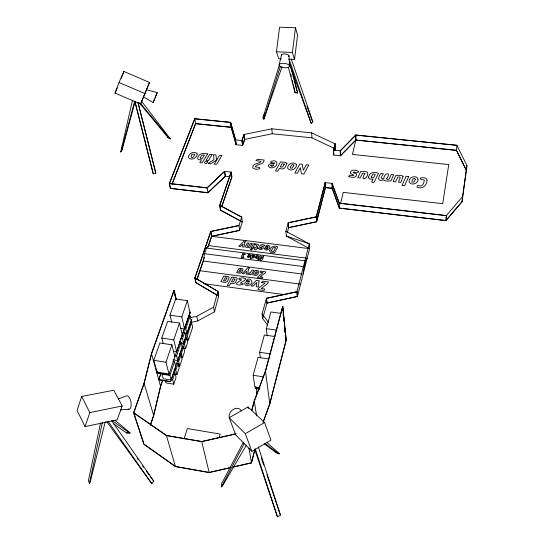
<?xml version="1.0" encoding="UTF-8"?>
<svg xmlns="http://www.w3.org/2000/svg" width="544" height="544" viewBox="0 0 544 544"><rect width="100%" height="100%" fill="white"/><g stroke="black" fill="none" stroke-linecap="round" stroke-linejoin="round"><path stroke-width="0.82" d="M246.364 445.182L222.469 486.003L221.428 486.894L221.585 483.786L243.392 442.211M332.255 186.68L332.309 188.326L339.476 208.073L445.91 220.517L446.359 215.56L462.597 196.547L466.902 165.478L456.885 145.357L355.81 135.116L340.367 150.824L340.49 155.788L333.676 155.06L333.52 150.11L335.124 143.888L311.678 132.879L271.816 128.833L244.1 134.477L242.032 140.515L242.644 145.425L236.137 144.731L231.173 127.344L230.513 122.434L235.491 139.828L236.137 144.731M339.361 208.168L339.347 203.164L331.983 183.376L332.16 188.306L339.361 208.168L445.992 220.633L446.44 215.682L339.225 203.259L331.983 183.376L325.115 182.614L316.275 216.811L316.54 221.694L288.667 227.582L288.259 222.714L316.275 216.811M445.992 220.633L462.033 201.783L466.364 170.496L456.409 150.382L456.994 145.268L355.742 135.014L340.218 150.81L340.34 155.768L355.79 139.992L355.742 135.014M462.597 196.547L462.067 201.532L445.91 220.517M466.902 165.478L466.555 170.571L456.518 150.294L355.79 139.992M288.755 59.194L294.556 59.439L292.434 52.469L295.48 27.771L279.596 27.2L276.454 51.816L278.807 58.779L281.296 58.881M294.556 59.439L297.548 35.061L295.48 27.771M303.042 274.162L304.184 266.676L305.687 260.848L307.136 258.257L208.556 245.616L206.475 248.064L204.551 253.708L203.313 261.025L301.369 273.938M100.545 422.899L88.393 480.658L89.454 483.317L90.222 481.95L105.278 421.614M89.454 483.317L102.401 422.3M135.102 101.313L122.244 149.294L120.727 151.939L132.444 100.361M120.727 151.939L121.625 150.178L122.74 145.262M153.748 414.739L160.46 386.471L162.629 380.113M150.491 425.102L153.714 415.568L160.623 386.492L162.806 380.072M340.476 203.946L343.257 192.379L442.714 203.667L448.752 164.567L352.403 154.414L355.851 140.094L355.81 135.116M279.154 64.627L281.527 54.903M143.779 443.374L133.804 412.774L144.126 383.52L151.552 353.858L173.951 290.829L174.325 290.754L176.378 299.696M287.368 232.24L288.633 227.698L316.662 221.782L316.404 216.893L325.258 182.634L325.462 187.551M269.661 403.968L286.008 340.408L285.852 338.851M285.872 231.227L286.314 236.028L309.298 243.828L296.908 291.754L297.446 296.534L309.597 248.669L309.298 243.828L285.872 231.227L288.259 222.714M316.54 221.694L325.319 187.544L325.115 182.614M334.873 150.402L335.274 148.852M263.235 422.137L269.824 404.002L286.198 340.299L282.785 306.503L282.302 306.381L282.71 310.461M316.662 221.782L325.462 187.558L325.258 182.634M254.701 449.97L251.376 462.794L233.172 466.942M232.784 467.194L251.518 462.924L255.061 449.256M335.016 150.368L335.424 148.804L335.274 143.84L333.635 150.124L333.792 155.074M257.203 391.932L256.353 395.291L257.217 392.02M259.502 389.048L255.326 388.409L255.748 386.675M121.346 151.062L134.613 101.476M190.516 322.51L197.73 320.946L214.472 311.889L218.668 296.154L217.838 291.428L194.847 277.909L210.766 231.418L238.986 225.488L239.625 230.445L211.718 236.32L208.264 246.459M251.743 410.795L254.327 401.18L265.506 371.355L282.785 306.503L282.302 306.381M214.472 311.889L213.602 307.197L217.838 291.428M251.729 410.169L254.157 401.146L265.336 371.321L282.601 306.564L283.023 310.733M267.199 335.92L266.302 328.664L270.885 311.97L280.609 313.337M259.91 387.824L254.905 387.042L253.144 375.258L258.067 357.36L268.94 358.999M260.379 357.85L259.617 352.281L264.364 334.982L275.067 336.546M267.716 325.237L262.677 318.566L267.029 302.988L266.465 298.255L296.929 291.672L297.296 296.514M262.677 318.566L262.079 313.874L266.465 298.255M219.232 437.342L220.164 434.078L187.32 428.543L184.062 439.028M281.976 66.973L263.813 119.252L262.99 117.674L279.262 65.464M263.813 119.252L280.405 66.218M146.288 90.175L146.472 89.746L157.25 92.623L153.143 102.558L143.507 96.914L146.057 90.719M239.625 230.445L242.352 221.884L220.619 210.154L219.851 205.306L231.214 172.115L224.502 171.367L207.074 187.836L169.49 183.484L194.834 118.816L230.656 122.448M219.851 205.306L241.692 217.036L238.945 225.61L210.882 231.506L195.017 277.855L195.969 282.594L217.294 295.181M153.143 102.558L154.571 98.981M81.682 396.44L77.098 410.502L85.082 426.632L117.164 419.839L122.196 405.994L113.818 390.232L81.682 396.44L89.814 412.597L85.082 426.632M165.349 380.671L165.954 382.922L173.794 384.173L176.072 377.298L174.923 372.776L173.352 372.531M174.597 374.333L176.936 374.7L179.18 367.921L178.058 363.372L176.501 363.134M178.242 365.833L179.792 366.071L182.009 359.38L180.907 354.81L179.357 354.572M183.233 348.391L185.531 348.738L187.687 342.217L186.64 337.606L185.11 337.382M186.864 339.884L188.387 340.109L192.63 327.298L191.624 322.653L190.108 322.429M171.122 380.004L169.925 375.421L161.956 374.17L163.2 378.746L171.122 380.004L175.732 366.214L174.576 361.597L172.999 361.352M173.04 359.829L177.732 360.55L182.206 347.147L181.104 342.482L179.547 342.251M180.52 342.876L183.607 343.339L185.803 336.777L184.729 332.085L183.185 331.86M184.579 333.254L186.884 333.594L191.182 320.729L190.155 315.996L188.625 315.778M173.794 384.173L172.632 379.671L174.923 372.776M176.936 374.7L175.794 370.172L178.058 363.372M179.792 366.071L178.677 361.522L180.907 354.81M183.566 346.834L184.64 351.424L182.451 358.034L181.356 353.464L183.566 346.834L182.022 346.603M185.531 348.738L184.464 344.148L186.64 337.606M191.624 322.653L187.347 335.492L188.387 340.109M169.925 375.421L174.576 361.597M177.732 360.55L176.589 355.919L181.104 342.482M183.607 343.339L182.519 338.667L184.729 332.085M186.884 333.594L185.824 328.896L190.155 315.996M150.314 425.116L153.551 415.548M157.359 371.164L156.828 372.851L168.824 374.741L179.602 342.761M173.522 351.302L176.671 351.778L182.308 335.056L179.52 323.034L167.674 321.307L161.779 338.069L163.214 343.631M180.39 328.331L184.545 328.943L189.992 312.78L187.367 300.628L175.698 298.989L170 315.18L171.748 322.415M197.05 279.432L203.762 259.692M221.694 206.999L231.9 177.004L231.214 172.115M242.644 145.425L244.698 139.386L244.1 134.477M160.97 373.354L158.739 379.739L170.612 381.67L191.828 319.178M264.574 114.002L262.99 117.674M184.545 328.943L181.805 316.887L187.367 300.628M196.887 279.466L204.367 257.475M207.76 247.513L211.602 236.232L210.766 231.418M221.802 206.251L231.764 176.984L231.078 172.101L219.694 205.36L220.456 210.208L242.311 222L241.692 217.036M165.94 362.209L171.897 344.808L159.875 342.992L153.775 360.325L157.039 372.089L169.021 373.973L165.94 362.209L153.775 360.325M176.671 351.778L173.76 339.864L179.52 323.034M160.942 373.259L158.719 379.644L170.612 381.67M179.853 341.884L190.264 311.998L179.874 341.979M230.343 467.752L209.168 472.58L175.44 466.609L143.847 444.244L133.593 412.842L143.963 383.5L151.388 353.838L173.822 290.727L174.325 290.754M263.072 422.103L269.375 404.756M143.337 97.362L140.583 103.999L115.029 93.112L119.014 82.484L123.896 71.454L149.484 82.45L146.472 89.746M121.326 78.309L123.896 71.454M172.169 183.668L195.568 123.604L231.282 127.255L236.28 144.752L235.634 139.842L230.629 122.352L194.738 118.714L169.313 183.566L170.32 188.408L207.944 192.807L225.372 176.263L224.652 171.38L207.121 187.952L169.313 183.566M172.026 184.382L195.663 123.706L194.738 118.714M140.583 103.999L149.484 82.45M155.101 97.702L157.25 92.623M115.029 93.112L117.3 87.978M221.428 486.894L244.372 443.353M121.625 150.178L122.244 149.294M106.828 421.736L151.851 483.732L153.775 481.1L111.588 420.648M340.49 155.788L355.851 140.094L456.409 150.382M230.166 176.807L225.223 176.249L207.89 192.698L170.496 188.326L169.49 183.484M289.136 63.206L311.168 123.284L312.861 121.917L291.285 58.997M251.872 451.343L270.966 440.178L264.602 422.538L248.01 406.973L229.18 417.67L235.708 434.935L251.872 451.343L245.283 433.684L229.18 417.67M245.283 433.684L264.602 422.538M254.667 449.167L277.426 516.8L280.452 515.134L258.4 447.039M190.312 317.682L196.758 316.282L213.602 307.197M118.422 398.915L126.296 395.937A6.882 3.012 80 0 1 131.063 402.546A6.882 3.012 80 0 1 128.105 409.047M113.553 423.81L126.521 432.908L130.138 432.868L115.124 420.383M126.521 432.908L130.138 432.868M134.769 101.15L153.252 173.815L155.781 173.121L137.992 102.224M209.175 472.416L229.86 467.697M236.164 433.718L201.756 441.483L166.573 435.479L133.804 412.774M133.593 412.842L166.478 435.628L201.749 441.653L235.457 434.044M297.058 291.774L266.424 298.391L266.988 303.124L297.446 296.534M267.029 302.988L297.316 296.432M316.404 216.893L288.225 222.836L288.633 227.698M211.602 236.232L239.659 230.323M244.698 139.386L272.279 133.763L311.943 137.829L334.519 148.492M89.814 412.597L122.196 405.994M264.377 443.904L275.93 452.54L279.562 453.784L266.961 442.544M275.93 452.54L279.562 453.784M120.564 409.843L128.928 409.306M276.454 51.816L292.434 52.469M294.97 92.358L297.384 92.602L297.643 93.038L295.229 92.793L294.97 92.358L288.368 67.3M195.663 123.706L231.173 127.344M235.491 139.828L242.032 140.515M333.52 150.11L340.367 150.824M325.462 187.558L332.16 188.306M325.285 187.537L332.309 188.326M339.347 203.164L446.359 215.56M307.924 248.458L211.718 236.32L210.882 231.506M206.475 248.064L305.687 260.848M204.551 253.708L304.184 266.676M199.866 270.715L300.478 284.152M203.51 283.621L283.914 294.603M266.302 328.664L276.957 330.208M170 315.18L181.805 316.887M184.273 328.664L185.824 328.896M180.968 338.429L182.519 338.667M259.617 352.281L270.45 353.899M161.779 338.069L173.76 339.864M182.927 343.917L184.464 344.148M285.716 340.224L286.198 340.299L282.676 306.435M179.812 353.226L181.356 353.464M175.018 355.674L176.589 355.919M259.488 388.96L255.326 388.409M177.12 361.277L178.677 361.522M253.144 375.258L263.466 376.856M174.23 369.927L175.794 370.172M156.801 372.762L168.824 374.741M171.054 379.42L172.632 379.671M208.352 472.274L175.528 466.46L144.044 444.176M119.014 82.484L144.874 93.548M219.694 205.36L241.652 217.158M286.314 236.028L308.87 248.275M139.257 102.768L167.763 137.217L170.326 138.897L141.195 100.79M167.763 137.217L170.326 138.897M195.017 277.855L217.879 291.298L218.715 296.018M217.24 295.304L195.799 282.649L194.847 277.909M173.992 290.829L175.991 299.717M285.607 335.621L285.246 335.566M112.329 420.716L129.642 433.01M264.744 443.258L278.868 453.866M153.775 481.1L150.042 476.252M140.44 103.292L169.429 138.373M167.64 136.408L168.66 137.741M262.079 313.874L268.668 322.558M137.17 458.34L138.162 459.714M142.616 465.916L143.609 467.296M146.581 471.424L149.056 474.871M108.018 421.226L151.851 483.732M312.113 120.482L312.861 121.917M280.452 515.134L266.907 474.756M248.01 406.973L248.581 408.544M306.959 106.223L311.828 119.694M289.224 59.548L311.168 123.284M261.31 457.912L263.711 465.134M255.211 448.718L277.426 516.8M144.126 383.52L153.714 415.568M166.478 435.628L175.44 466.609M151.552 353.858L160.623 386.492M155.781 173.121L138.02 102.911M290.061 64.308L297.384 92.602M134.926 101.204L153.252 173.815M171.897 344.808L174.855 356.687M290.666 73.977L291.258 76.432M292.25 80.526L292.849 82.98M293.243 84.612L295.229 92.793M201.749 441.653L209.168 472.58M292.182 70.128L297.643 93.038M173.964 290.7L175.889 299.098M196.758 316.282L197.73 320.946M248.975 448.1L251.518 462.924M207.074 187.836L207.944 192.807M254.327 401.18L256.591 415.949M224.502 171.367L225.223 176.249M256.149 387.824L256.822 392.408M230.629 122.352L231.309 127.357M265.506 371.355L269.824 404.002M283.186 312.399L283.526 315.731M283.689 317.404L284.111 321.572M284.281 323.238L284.614 326.57M284.784 328.243L285.199 332.411M285.369 334.077L285.695 337.3M283.118 314.493L283.288 316.18M284.764 330.766L284.92 332.336M285.321 336.342L285.484 337.892M271.816 128.833L272.279 133.763M289 55.808L289.551 65.892M311.678 132.879L311.943 137.829M332.139 183.396L332.2 185.042M335.124 143.888L335.247 148.022M281.486 55.318A3.794 1.591 7 0 1 285.906 54.053A3.794 1.591 7 0 1 288.646 56.59M229.636 418.601A7.16 5.726 -48.1 0 1 233.138 409.455A7.16 5.726 -48.1 0 1 241.495 411.108M261.603 282.35L265.112 283.07L258.563 288.15L257.883 289.619L264.064 290.455L264.772 289.061L261.249 288.51L267.791 283.431L268.457 281.976L262.541 281.112L261.603 282.35M260.379 272.122L263.078 272.666L258.046 276.542L257.523 277.658L262.269 278.297L262.813 277.229L260.107 276.821L265.139 272.938L265.656 271.83L261.106 271.17L260.379 272.122M403.077 176.691L400.812 182.424L398.385 182.158L400.296 177.63L399.486 176.936L397.868 177.058L395.583 181.852L393.4 181.682L393.142 181.39L395.991 175.216C398.344 175.63 400.166 174.835 402.744 176.072L403.077 176.691M257.849 247.853L257.366 248.771L256.571 248.724C256.761 250.478 253.076 250.05 254.993 248.52C252.43 249.206 254.075 246.255 255.544 247.506C259.311 245.371 251.552 243.216 258.223 244.426L258.366 245.33L257.122 247.704L257.849 247.853M257.999 259.821L258.944 260.032L260.304 257.57C260.182 267.424 267.016 249.166 261.474 258.692C261.875 253.246 258.597 256.816 257.999 259.821M256.102 160.596L261.052 161.391C259.012 164.302 252.668 162.602 252.688 167.416C255.272 171.612 265.744 167.246 255.551 166.988L255.36 166.709C256.897 163.424 264.364 165.097 264.078 160.024L257.237 159.283L256.102 160.596M248.098 255.014C252.817 255.082 243.916 256.278 248.676 257.475C252.069 257.543 250.417 252.43 248.098 255.014M253.477 270.218C253.796 271.327 250.281 276.767 250.022 273.979C247.418 275.903 248.241 272.347 250.444 272.775L251.981 270.021L253.477 270.218M254.973 243.868L252.749 248.057L251.172 247.982L253.402 243.794L254.973 243.868M348.854 176.331C350.764 177.752 356.959 178.269 356.66 174.386C356.34 172.829 352.777 173.563 353.342 172.074C366.962 173.992 350.18 165.906 350.404 173.298L353.94 175.297L352.478 175.644L349.561 175.114L348.854 176.331M386.539 178.704L386.92 179.309L388.96 179.282L391.258 174.508L393.659 174.774L390.83 181.132C388.586 180.554 385.927 181.873 383.84 179.942L380.732 180.431L379.583 180.166L378.563 179.078C378.889 176.691 380.229 171.516 383.336 173.842C381.84 175.583 379.773 180.098 383.84 178.636C384.01 172.543 392 171.578 386.539 178.704M246.344 280.439L249.329 280.854L249.737 281.799C242.508 279.446 243.644 288.653 249.988 284.811C255.088 282.044 248.798 276.257 246.344 280.439M252.008 243.488L249.662 247.792L245.698 247.078L245.616 246.174L247.418 242.91L248.873 243.093L247.336 246.058L247.772 246.514L248.771 246.446L250.553 243.304L252.008 243.488M252.219 248.928C251.192 252.09 248.785 247.697 252.219 248.928M253.069 254.973L254.857 255.632L253.926 257.584L253.096 258.006A1.802 1.38 -7.4 0 1 251.736 257.72C249.288 262.099 250.315 253.953 253.069 254.973M243.814 257.094C241.658 259.461 239.571 257.176 242.978 254.402C239.598 252.987 248.635 254.368 243.991 254.538L242.597 257.081L243.814 257.094M245.446 278.882L244.786 280.269L240.339 283.016C249.682 284.124 233.145 286.906 237.157 282.588L241.611 279.84C234.049 279.079 243.834 276.576 245.446 278.882M368.642 177.038L368.988 178.554L369.75 179.064L372.953 179.166L371.627 182.172L374.034 182.437L378.461 173.312C375.074 171.68 369.131 172.026 368.642 177.038M371.314 176.997L371.742 177.704L373.64 177.725L375.265 174.298L373.966 174.155A1.346 0.966 -0.2 0 0 372.47 174.658L371.314 176.997M233.6 277.29L236.422 277.61L237.245 278.671L235.273 282.751L233.553 283.635A3.706 2.89 -9.1 0 1 230.785 283.03L229.248 285.716L227.317 285.45L231.758 277.216L233.6 277.29M364.97 173.522C359.21 181.846 368.234 179.228 367.737 172.842L367.431 172.23C364.881 171.006 363.106 171.795 360.781 171.387L357.789 177.691L360.176 177.949L362.576 173.21L364.97 173.522M221.898 155.598L216.634 164.308L214.2 164.22L219.477 155.516L221.898 155.598M256.34 270.599L258.407 270.824L259.06 271.64L257.577 274.754L256.061 275.42L252.702 274.761L254.891 270.538L256.34 270.599M270.762 165.539C271.028 166.954 273.469 166.151 273.802 165.009L271.334 164.995L270.762 165.539M296.473 164.655C296.772 169.123 290.306 172.047 287.626 168.314C287.348 163.873 293.794 160.949 296.473 164.655M265.873 248.499L266.866 248.996L267.818 248.152L265.873 248.499M212.099 154.53L208.44 160.548L206.02 160.466L209.692 154.455L212.099 154.53M207.57 154.04L202.035 162.88L199.798 162.629L201.484 159.78L198.478 159.691L197.588 158.556C198.206 153.694 203.565 152.395 207.57 154.04M207.57 161.799C205.482 166.709 201.987 160.126 207.57 161.799M240.353 268.484L242.406 268.709L243.046 269.525L241.529 272.612L240.006 273.285L236.681 272.626L238.911 268.423L240.353 268.484M246.527 283.478C246.677 284.804 248.887 284.063 249.111 283.016L247.017 282.975L246.527 283.478M248.186 256.462L248.819 256.782L249.444 256.238L248.186 256.462M264.364 248.452C264.88 251.994 271.293 249.172 269.661 246.078C268.661 245.262 266.172 244.603 265.696 246.276C266.172 246.847 268.423 245.861 268.274 247.262L265.669 247.207L264.364 248.452M268.416 165.485L268.369 166.328C271.048 170.095 278.508 166.342 276.658 161.976C273.489 158.916 266.091 162.894 274.407 162.955L274.509 163.703C272.469 163.567 269.226 162.901 268.416 165.485M225.719 276.23L228.371 276.529L229.18 277.59L227.174 281.629L225.196 282.499L220.898 281.629L223.856 276.155L225.719 276.23M427.04 180.418C427.026 185.667 421.824 189.713 416.956 187.027C416.942 184.192 419.614 186.347 421.138 185.898C423.252 185.157 423.953 182.437 424.306 180.438L424.075 180.01C414.161 178.772 426.557 175.25 427.04 180.418M255.116 257.353C259.345 262.296 259.699 250.607 255.116 257.353M258.482 248.662C259.624 250.437 265.288 248.934 262.738 246.731C259.06 244.929 264.792 247.323 264.853 245.317C263.31 244.168 258.713 244.27 259.876 247.03C265.363 249.744 258.38 246.656 258.482 248.662M286.933 163.526L284.791 167.919L282.785 168.885A4.379 3.108 -5.2 0 1 279.466 168.28L277.766 171.176L275.454 170.918L280.52 161.881L285.906 162.398L286.933 163.526M293.916 165.199L292.237 168.15L290.326 168.042L290.36 167.164L291.883 164.832L292.978 164.635L293.916 165.199M284.247 164.118L282.526 167.09L280.242 166.906L282.023 163.703L284.247 164.118M257.298 272.041L256.115 274.162L254.721 274.101L255.993 271.714L257.298 272.041M271.436 250.526L271.823 251.41L273.537 251.695L275.692 247.615L273.21 247.69L271.436 250.526M248.35 269.321L247.697 274.264L246.133 274.067L246.52 271.082L243.807 273.754L242.182 273.53L247.935 267.75L249.723 267.866L248.35 269.321M256.163 257.4C257.958 258.876 257.7 253.939 256.163 257.4M253.749 255.884C253.776 257.747 250.784 257.618 252.838 255.687L253.749 255.884M244.752 242.359L244.093 247.078L242.576 246.894L242.964 244.045L240.312 246.602L238.721 246.391L244.351 240.863L246.092 240.972L244.752 242.359M259.1 280.894L258.244 286.919L256.224 286.661L256.788 282.424L253.171 286.246L251.029 285.94L256.333 280.344L259.1 280.894M197.248 153.938C197.159 158.093 190.944 161.18 188.367 157.495C188.476 153.36 194.664 150.28 197.248 153.938M241.291 269.919L240.081 272.027L238.694 271.966L239.992 269.593L241.291 269.919M234.967 279.194L233.403 281.948L231.492 281.751L233.104 278.786L234.967 279.194M226.909 278.106L225.318 280.854L223.516 280.779L225.236 277.685L226.909 278.106M200.253 157.726L200.559 158.399L202.348 158.413L204.388 155.162L203.177 155.033A1.292 0.898 -9.2 0 0 201.688 155.509L200.253 157.726M194.725 154.469C191.134 162.649 188.965 152.259 194.725 154.469M269.817 250.451C269.205 252.967 273.244 253.014 274.625 252.838L277.773 246.881C274.713 245.215 270.395 246.582 269.817 250.451M415.371 179.37L413.957 182.104L411.951 181.988L411.89 181.077L413.216 178.663L414.875 178.575L415.371 179.37M418.03 179.452C418.322 184.253 409.795 185.953 409.115 181.295C408.857 176.528 417.33 174.814 418.03 179.452M244.589 139.312L242.515 145.411L241.896 140.502L243.984 134.402L244.589 139.312M208.243 163.363L210.691 163.832L216.723 159.95L215.825 154.945L213.418 154.68L214.064 159.589L208.243 163.363M408.707 176.596L404.654 185.633L402.05 185.538L406.103 176.317L408.707 176.596M308.72 165.131L303.838 174.06L301.383 173.781L300.356 167.749L297.405 173.155L294.896 173.074L299.832 163.982L302.253 164.247L303.3 170.245L306.394 164.689L308.72 165.131M280.922 66.844A5.284 2.162 7 0 0 289.483 66.45A5.284 2.162 7 0 0 282.56 63.301A5.284 2.162 7 0 0 280.922 66.844"/></g></svg>
